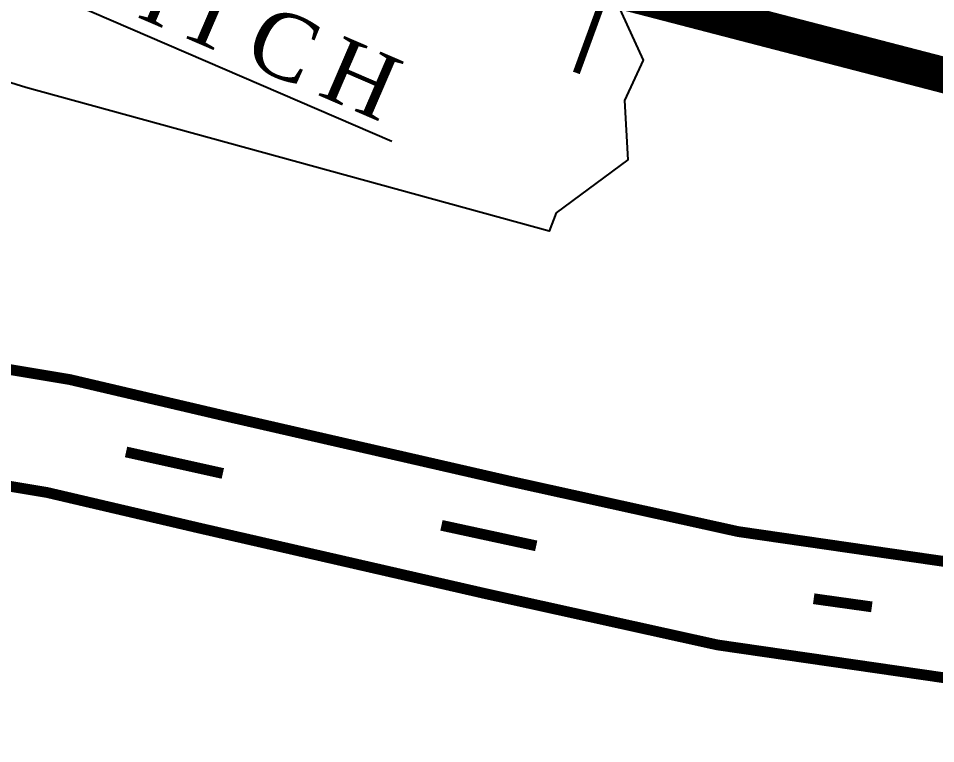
# Model space of a CAD drawing. Header units: inches. Extents: x -340059099 to 1458168, y 1119167 to 1294232938.
# Drawn here: x 460973 to 462249, y 2617512 to 2618520 of the extents above; entities that cross this region are included whole.
import ezdxf

# ---------------------------------------------------------------- set-up
doc = ezdxf.new("R2010")
doc.units = ezdxf.units.IN
doc.header["$MEASUREMENT"] = 0
doc.layers.add('Text', color=7, linetype='Continuous')
doc.styles.add('Text', font='times.ttf', dxfattribs={"height": 240})

msp = doc.modelspace()

# ---------------------------------------------------------------- linework, layer by layer
at = {"layer": 'Text', "const_width": 15}
for points in [[(455558.9, 2621529.7), (455893.1, 2621154.5), (456208.1, 2620774), (456514.8, 2620440.4), (457068.1, 2619832.1), (457408.4, 2619525.7), (458012.2, 2618991.6), (458478.6, 2618622.2), (458866.6, 2618324.7), (459112.7, 2618135.3), (459163.1, 2618122.8), (459583, 2618116.6), (460342.7, 2618119.9), (460655.5, 2618082.5), (461045.1, 2618017.7), (461261.5, 2617967), (461657.3, 2617876.3), (461974.1, 2617806.4), (462343, 2617752.9)], [(455771.6, 2621050.2), (456087.5, 2620668.8), (456396.7, 2620332.4), (456955.1, 2619718.6), (457301.9, 2619406.3), (457909.4, 2618868.9), (458380.3, 2618496), (458769.1, 2618197.8), (459041.7, 2617988), (459142.5, 2617963.1), (459582.2, 2617956.6), (460333.5, 2617959.9), (460632.9, 2617924.1), (461013.7, 2617860.7), (461225.4, 2617811.2), (461622.2, 2617720.3), (461945.3, 2617648.9), (462322.7, 2617594.2)], [(461257.7, 2617887.2), (461123.2, 2617917.1)], [(461693.3, 2617786.6), (461561.6, 2617815.1)], [(462159.8, 2617701.8), (462079, 2617713.1)]]:
    msp.add_lwpolyline(points, dxfattribs=at)
at = {"layer": 'Text', "color": 1, "const_width": 50}
msp.add_lwpolyline([(459605.5, 2620081.6), (459813.4, 2619852.9), (459899.8, 2619775.4), (459953, 2619737.9), (460104.4, 2619645.8), (460302.3, 2619472.6), (460398.2, 2619360.3), (460605.6, 2619165.9), (460757.5, 2619066), (460807.4, 2619017.7), (461111.3, 2618832.3), (461232.9, 2618774.1), (461354.6, 2618671.2), (461488.6, 2618613), (461633.2, 2618577.4), (461796.4, 2618561.2), (462025.1, 2618501.8), (462263.8, 2618439.9), (462364.3, 2618428.3)], dxfattribs=at)
at = {"layer": 'Text'}
msp.add_lwpolyline([(459685.1, 2619674.5), (459770.7, 2619620.6), (459974.3, 2619599.2), (460177.8, 2619446.7), (460598.3, 2619030), (460869.1, 2618854.2), (461027.7, 2618773.7), (461232.9, 2618774.1), (461354.6, 2618671.2), (461633.2, 2618577.4), (461796.4, 2618561.2), (461842, 2618461.5), (461816, 2618405.5), (461820.5, 2618323), (461721, 2618249.5), (461711.1, 2618223.8), (460984, 2618423.6), (460373.5, 2618613.5), (460084.8, 2618848.8), (460036.6, 2619005), (459937.9, 2619151.8), (459746.2, 2619311.3), (459557.8, 2619426.2)], dxfattribs=at)
at = {"layer": 'Text', "color": 0, "lineweight": 25, "const_width": 10}
msp.add_lwpolyline([(461749.1, 2618443.9), (461877.4, 2618794.9)], dxfattribs=at)
at = {"layer": 'Text', "color": 1}
msp.add_circle((469844, 2616428.5), 81808, dxfattribs=at)

# ---------------------------------------------------------------- texts
at = {"layer": 'Text', "insert": (461058.8, 2618653.8), "char_height": 90, "attachment_point": 1, "rotation": 336.6717, "style": 'Text'}
msp.add_mtext('{\\fTimes New Roman|b0|i0|c0|p18;\\T1.25;\\LDITCH}', dxfattribs=at)

doc.saveas('drawing.dxf')
